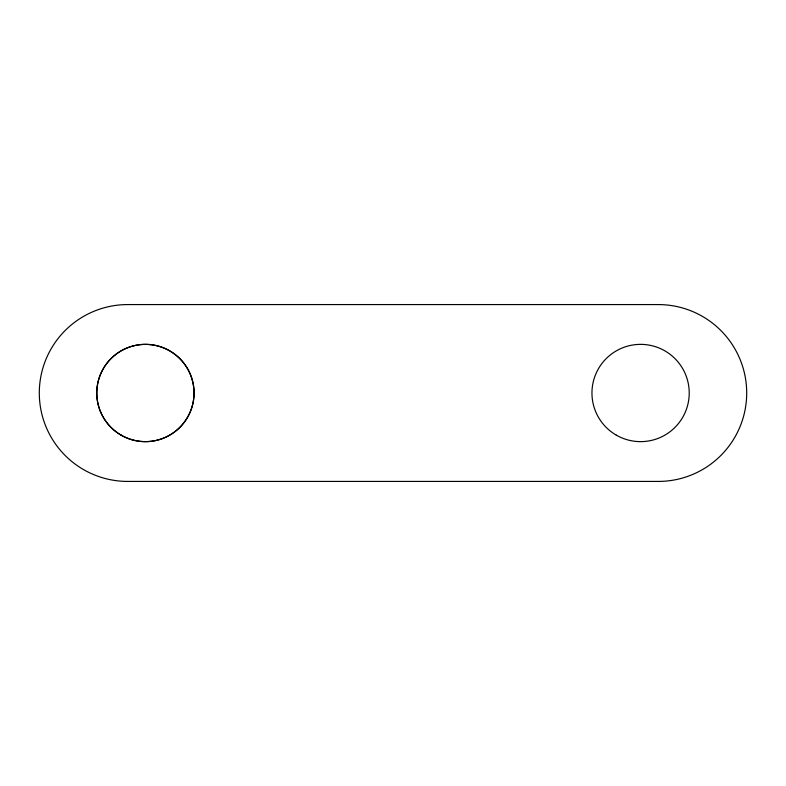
<?xml version="1.0" encoding="UTF-8"?>
<svg xmlns="http://www.w3.org/2000/svg" width="786" height="786" viewBox="0 0 786 786"><rect width="100%" height="100%" fill="white"/><g stroke="black" fill="none" stroke-linecap="round" stroke-linejoin="round"><path stroke-width="1.18" d="M658.275 304.575L127.725 304.575A88.425 88.425 0 0 0 39.3 393A88.425 88.425 0 0 0 127.725 481.425L658.275 481.425A88.425 88.425 0 0 0 746.7 393A88.425 88.425 0 0 0 658.275 304.575M616.273 435.12A48.634 48.634 0 0 0 689.224 393A48.634 48.634 0 0 0 616.273 350.88A48.634 48.634 0 0 0 616.273 435.12M121.093 435.12A48.634 48.634 0 0 0 194.044 393A48.634 48.634 0 0 0 121.093 350.88A48.634 48.634 0 0 0 121.093 435.12A48.634 48.634 0 0 0 194.044 393A48.634 48.634 0 0 0 121.093 350.88A48.634 48.634 0 0 0 121.093 435.12"/></g></svg>
